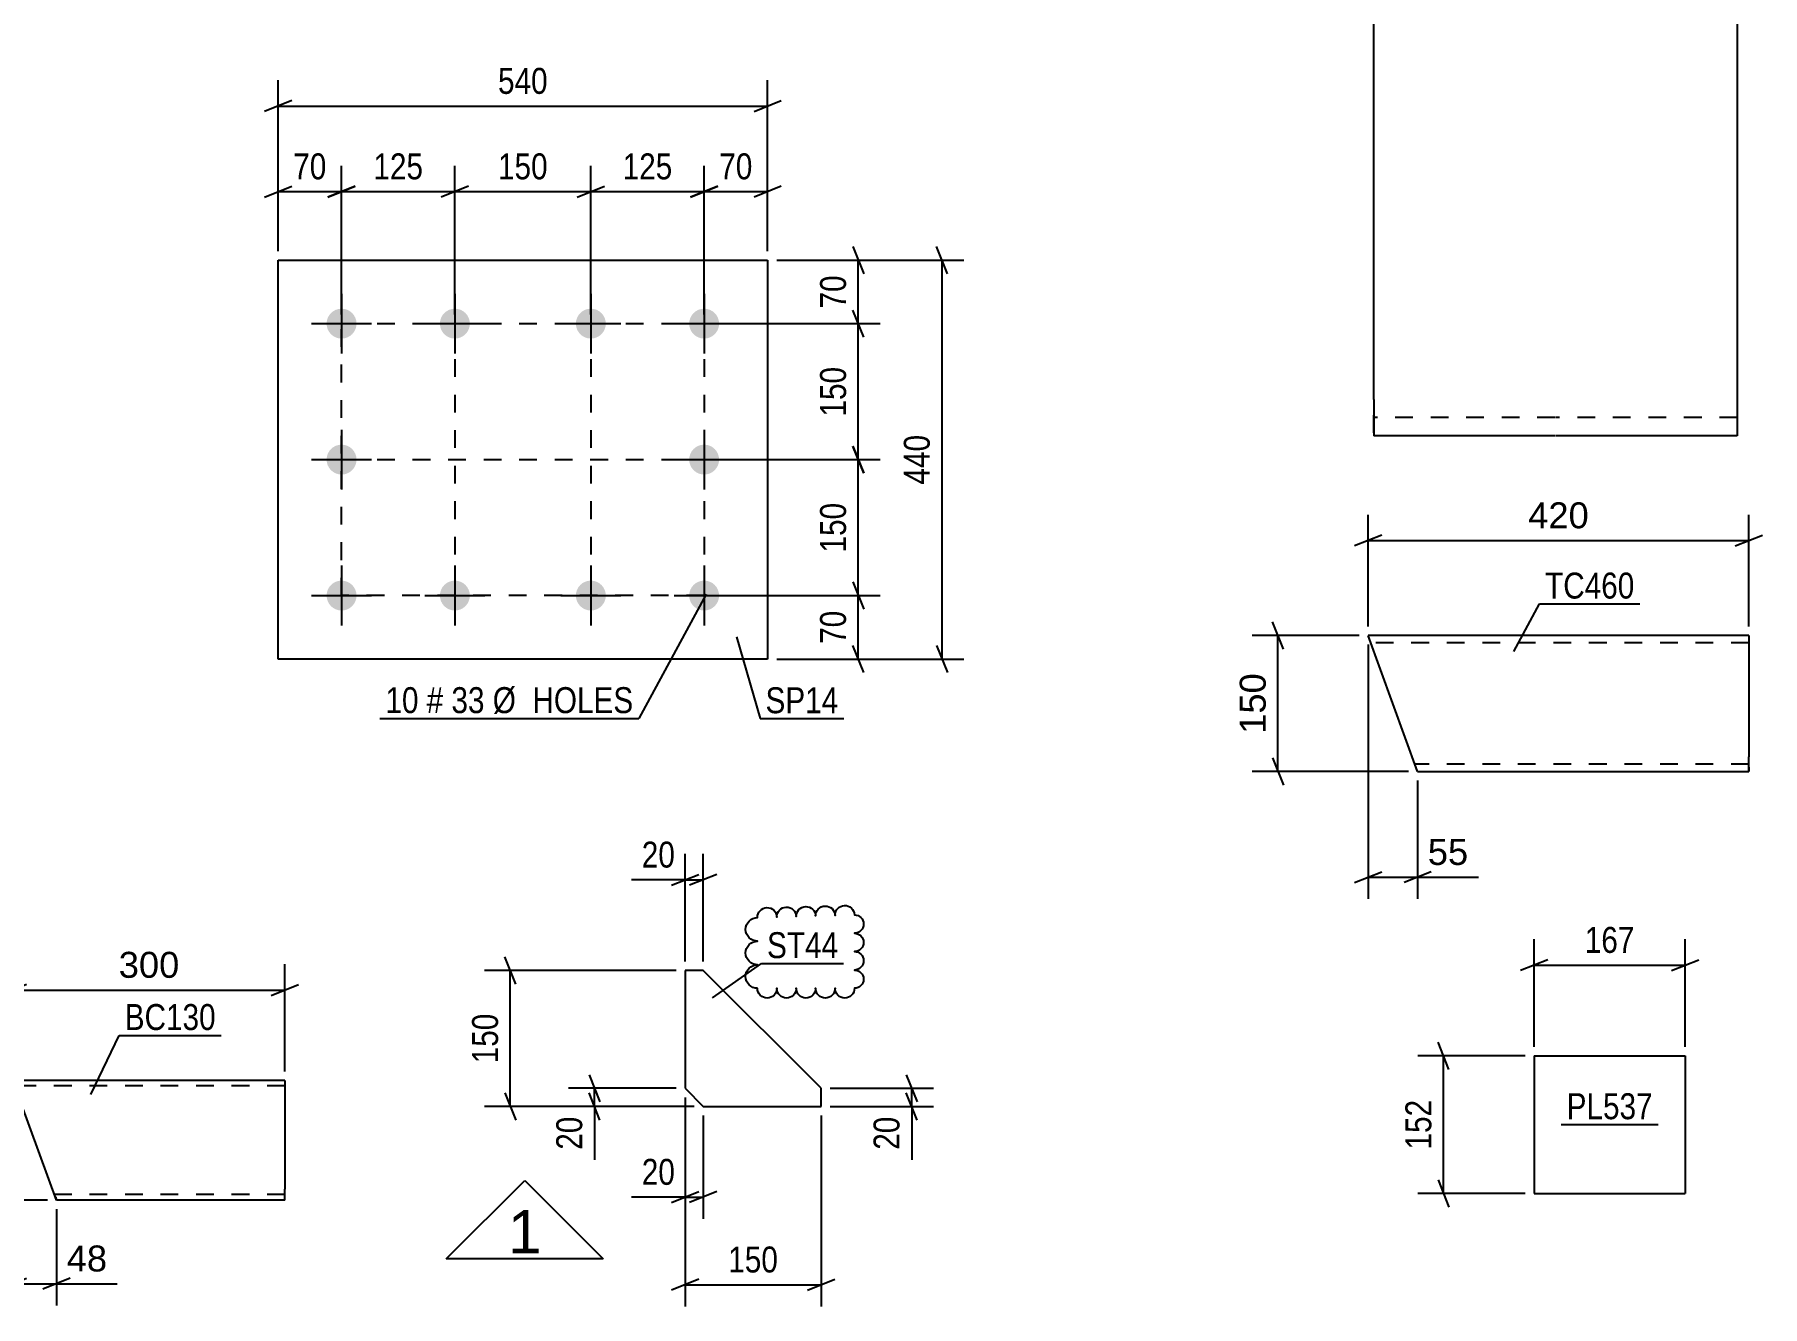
# Model space of a CAD drawing. Header units: millimetres. Extents: x 0 to 841, y 0 to 594.
# Drawn here: x 503.8 to 694.4, y 237.6 to 377.9 of the extents above; entities that cross this region are included whole.
import ezdxf

# ---------------------------------------------------------------- set-up
doc = ezdxf.new("R2010")
doc.units = ezdxf.units.MM
doc.linetypes.add('DXK_LINE_DOT2', pattern=[3.9198, 1.9599, -1.9599])
doc.styles.add('Arial', font='ARIAL.TTF', dxfattribs={"height": 0.2})
doc.styles.add('Arial Narrow', font='ARIALN.TTF', dxfattribs={"height": 0.2})

# ---------------------------------------------------------------- blocks, each defined once
blk = doc.blocks.new('Bolt-247104153-27549 - 27547')
at = {"linetype": 'Continuous'}
for points in [[(537.64, 347.67, -1), (537.64, 344.37, -1)], [(550.14, 347.67, -1), (550.14, 344.37, -1)], [(565.14, 347.67, -1), (565.14, 344.37, -1)], [(577.64, 347.67, -1), (577.64, 344.37, -1)], [(537.64, 332.67, -1), (537.64, 329.37, -1)], [(577.64, 332.67, -1), (577.64, 329.37, -1)], [(537.64, 317.67, -1), (537.64, 314.37, -1)], [(550.14, 317.67, -1), (550.14, 314.37, -1)], [(565.14, 317.67, -1), (565.14, 314.37, -1)], [(577.64, 317.67, -1), (577.64, 314.37, -1)]]:
    blk.add_hatch(color=1, dxfattribs=at).paths.add_polyline_path(points)
at = {"color": 1, "linetype": 'Continuous'}
for p, q in [((537.64, 349.32), (537.64, 342.72)), ((550.14, 349.32), (550.14, 342.72)), ((565.14, 349.32), (565.14, 342.72)), ((577.64, 349.32), (577.64, 342.72)), ((534.34, 346.02), (540.94, 346.02)), ((546.84, 346.02), (553.44, 346.02)), ((561.84, 346.02), (568.44, 346.02)), ((574.34, 346.02), (580.94, 346.02)), ((537.64, 334.32), (537.64, 327.72)), ((577.64, 334.32), (577.64, 327.72)), ((534.34, 331.02), (540.94, 331.02)), ((574.34, 331.02), (580.94, 331.02)), ((537.64, 319.32), (537.64, 312.72)), ((550.14, 319.32), (550.14, 312.72)), ((565.14, 319.32), (565.14, 312.72)), ((577.64, 319.32), (577.64, 312.72)), ((534.34, 316.02), (540.94, 316.02)), ((546.84, 316.02), (553.44, 316.02)), ((561.84, 316.02), (568.44, 316.02)), ((574.34, 316.02), (580.94, 316.02))]:
    blk.add_line(p, q, dxfattribs=at)
blk = doc.blocks.new('Part-247104153-27548 - 27547')
at = {"color": 2, "linetype": 'Continuous'}
for p, q in [((530.64, 309.02), (530.64, 353.02)), ((530.64, 353.02), (584.64, 353.02)), ((584.64, 353.02), (584.64, 309.02)), ((584.64, 309.02), (530.64, 309.02))]:
    blk.add_line(p, q, dxfattribs=at)
blk = doc.blocks.new('Part-247104153-27581 - 27580')
at = {"color": 2, "linetype": 'Continuous'}
for p, q in [((671.51, 383.65), (651.51, 383.65)), ((651.51, 337.65), (651.51, 383.65)), ((691.61, 383.65), (671.61, 383.65)), ((691.61, 383.65), (691.61, 333.65)), ((651.51, 337.65), (651.51, 333.65)), ((671.51, 333.65), (651.51, 333.65)), ((691.61, 333.65), (671.61, 333.65))]:
    blk.add_line(p, q, dxfattribs=at)
at = {"color": 7, "linetype": 'DXK_LINE_DOT2'}
for p, q in [((671.51, 381.65), (651.51, 381.65)), ((691.61, 381.65), (671.61, 381.65)), ((651.51, 333.96), (651.51, 337.65)), ((671.51, 335.65), (651.51, 335.65)), ((691.61, 335.65), (671.61, 335.65))]:
    blk.add_line(p, q, dxfattribs=at)
blk = doc.blocks.new('Part-247104153-31929 - 31928')
at = {"color": 2, "linetype": 'Continuous'}
for p, q in [((692.89, 311.61), (650.89, 311.61)), ((656.35, 296.61), (650.89, 311.61)), ((692.89, 311.61), (692.89, 298.21)), ((692.89, 296.61), (692.89, 298.21)), ((656.35, 296.61), (692.89, 296.61))]:
    blk.add_line(p, q, dxfattribs=at)
at = {"color": 7, "linetype": 'DXK_LINE_DOT2'}
for p, q in [((692.89, 310.81), (651.18, 310.81)), ((692.89, 297.41), (656.06, 297.41)), ((692.89, 297.08), (692.89, 296.61))]:
    blk.add_line(p, q, dxfattribs=at)
blk = doc.blocks.new('Part-247104153-31937 - 31936')
at = {"color": 2, "linetype": 'Continuous'}
for p, q in [((531.39, 262.53), (501.39, 262.53)), ((506.2, 249.33), (501.39, 262.53)), ((531.39, 262.53), (531.39, 262.44)), ((531.39, 262.44), (531.39, 261.33)), ((531.39, 261.33), (531.39, 250.53)), ((531.39, 249.33), (531.39, 250.53)), ((531.39, 249.33), (506.2, 249.33))]:
    blk.add_line(p, q, dxfattribs=at)
at = {"color": 7, "linetype": 'DXK_LINE_DOT2'}
for p, q in [((531.39, 261.93), (501.61, 261.93)), ((531.39, 262.18), (531.39, 261.33)), ((531.39, 249.93), (505.98, 249.93)), ((506.07, 249.68), (506.2, 249.33)), ((531.39, 249.42), (531.39, 249.68)), ((531.39, 249.33), (531.39, 249.42))]:
    blk.add_line(p, q, dxfattribs=at)
blk = doc.blocks.new('Part-247104153-42475 - 42474')
at = {"color": 2, "linetype": 'Continuous'}
for p, q in [((577.54, 274.66), (575.54, 274.66)), ((575.54, 274.66), (575.54, 261.66)), ((590.54, 261.66), (577.54, 274.66)), ((575.54, 261.66), (577.54, 259.66)), ((590.54, 259.66), (590.54, 261.66)), ((577.54, 259.66), (590.54, 259.66))]:
    blk.add_line(p, q, dxfattribs=at)
blk = doc.blocks.new('Part-247104153-27507 - 27506')
at = {"color": 2, "linetype": 'Continuous'}
for p, q in [((669.21, 265.25), (669.21, 250.05)), ((669.21, 265.25), (685.87, 265.25)), ((685.87, 265.25), (685.87, 250.05)), ((669.21, 250.05), (685.87, 250.05))]:
    blk.add_line(p, q, dxfattribs=at)
blk = doc.blocks.new('Cloud-247104153-44629 - 42474')
at = {"color": 96, "linetype": 'Continuous'}
blk.add_lwpolyline([(583.52, 272.69, -1), (583.52, 275.29, -1), (583.52, 277.89, -1), (583.52, 280.49, -1), (585.66, 280.55, -1), (587.8, 280.61, -1), (589.94, 280.67, -1), (592.08, 280.73, -1), (594.22, 280.79, -1), (594.22, 278.76, -1), (594.22, 276.74, -1), (594.22, 274.71, -1), (594.22, 272.69, -1), (592.08, 272.69, -1), (589.94, 272.69, -1), (587.8, 272.69, -1), (585.66, 272.69, -1), (583.52, 272.69)], format="xyb", close=True, dxfattribs=at)
blk = doc.blocks.new('Rectangle-247104153-31506 - 27547')
at = {"color": 1, "linetype": 'DXK_LINE_DOT2'}
blk.add_lwpolyline([(537.64, 346.02), (577.64, 346.02), (577.64, 316.02), (537.64, 316.02), (537.64, 346.02)], close=True, dxfattribs=at)
blk = doc.blocks.new('Line-247104153-31516 - 27547')
at = {"color": 1, "linetype": 'DXK_LINE_DOT2'}
blk.add_line((550.14, 346.02), (550.14, 316.02), dxfattribs=at)
blk = doc.blocks.new('Line-247104153-31523 - 27547')
at = {"color": 1, "linetype": 'DXK_LINE_DOT2'}
blk.add_line((565.14, 346.02), (565.14, 316.02), dxfattribs=at)
blk = doc.blocks.new('Line-247104153-31530 - 27547')
at = {"color": 1, "linetype": 'DXK_LINE_DOT2'}
blk.add_line((537.64, 331.02), (577.64, 331.02), dxfattribs=at)
blk = doc.blocks.new('StraightDimension-247104153-28095 - 27547')
at = {"color": 7, "linetype": 'Continuous'}
for p, q in [((585.64, 353.02), (597.04, 353.02)), ((594.04, 354.52), (595.24, 351.52)), ((594.64, 346.02), (594.64, 353.02)), ((595.24, 344.52), (594.04, 347.52)), ((578.64, 346.02), (597.04, 346.02))]:
    blk.add_line(p, q, dxfattribs=at)
at = {"color": 0}
blk.add_wipeout([(593.89, 351.94), (589.69, 351.94), (589.69, 347.09), (593.89, 347.09)], dxfattribs=at)
at = {"color": 3, "style": 'Arial Narrow'}
blk.add_text('70', height=2.863, rotation=90.0002, dxfattribs=at).set_placement((593.29, 347.69))
blk = doc.blocks.new('StraightDimension-247104153-28096 - 27547')
at = {"color": 7, "linetype": 'Continuous'}
for p, q in [((595.24, 344.52), (594.04, 347.52)), ((578.64, 346.02), (597.04, 346.02)), ((594.64, 331.02), (594.64, 346.02)), ((594.04, 332.52), (595.24, 329.52)), ((578.64, 331.02), (597.04, 331.02))]:
    blk.add_line(p, q, dxfattribs=at)
at = {"color": 0}
blk.add_wipeout([(593.89, 341.86), (589.69, 341.86), (589.69, 335.17), (593.89, 335.17)], dxfattribs=at)
at = {"color": 3, "style": 'Arial Narrow'}
blk.add_text('150', height=2.863, rotation=90.0002, dxfattribs=at).set_placement((593.29, 335.77))
blk = doc.blocks.new('StraightDimension-247104153-28097 - 27547')
at = {"color": 7, "linetype": 'Continuous'}
for p, q in [((595.24, 329.52), (594.04, 332.52)), ((578.64, 331.02), (597.04, 331.02)), ((594.64, 316.02), (594.64, 331.02)), ((594.04, 317.52), (595.24, 314.52)), ((578.64, 316.02), (597.04, 316.02))]:
    blk.add_line(p, q, dxfattribs=at)
at = {"color": 0}
blk.add_wipeout([(593.89, 326.86), (589.69, 326.86), (589.69, 320.17), (593.89, 320.17)], dxfattribs=at)
at = {"color": 3, "style": 'Arial Narrow'}
blk.add_text('150', height=2.863, rotation=90.0002, dxfattribs=at).set_placement((593.29, 320.77))
blk = doc.blocks.new('StraightDimension-247104153-28098 - 27547')
at = {"color": 7, "linetype": 'Continuous'}
for p, q in [((594.04, 317.52), (595.24, 314.52)), ((578.64, 316.02), (597.04, 316.02)), ((594.64, 309.02), (594.64, 316.02)), ((585.64, 309.02), (597.04, 309.02)), ((595.24, 307.52), (594.04, 310.52))]:
    blk.add_line(p, q, dxfattribs=at)
at = {"color": 0}
blk.add_wipeout([(593.89, 314.94), (589.69, 314.94), (589.69, 310.09), (593.89, 310.09)], dxfattribs=at)
at = {"color": 3, "style": 'Arial Narrow'}
blk.add_text('70', height=2.863, rotation=90.0002, dxfattribs=at).set_placement((593.29, 310.69))
blk = doc.blocks.new('StraightDimension-247104153-28111 - 27547')
at = {"color": 7, "linetype": 'Continuous'}
for p, q in [((585.64, 353.02), (606.28, 353.02)), ((604.48, 351.52), (603.28, 354.52)), ((603.88, 309.02), (603.88, 353.02)), ((585.64, 309.02), (606.28, 309.02)), ((603.28, 310.52), (604.48, 307.52))]:
    blk.add_line(p, q, dxfattribs=at)
at = {"color": 0}
blk.add_wipeout([(603.13, 334.36), (598.93, 334.36), (598.93, 327.67), (603.13, 327.67)], dxfattribs=at)
at = {"color": 3, "style": 'Arial Narrow'}
blk.add_text('440', height=2.863, rotation=90.0002, dxfattribs=at).set_placement((602.53, 328.27))
blk = doc.blocks.new('StraightDimension-247104153-28115 - 27547')
at = {"color": 7, "linetype": 'Continuous'}
for p, q in [((577.64, 347.02), (577.64, 363.44)), ((584.64, 354.02), (584.64, 363.44)), ((576.14, 359.99), (579.14, 361.19)), ((577.64, 360.59), (584.64, 360.59)), ((586.14, 361.19), (583.14, 359.99))]:
    blk.add_line(p, q, dxfattribs=at)
at = {"color": 0}
blk.add_wipeout([(583.57, 361.34), (583.57, 365.54), (578.71, 365.54), (578.71, 361.34)], dxfattribs=at)
at = {"color": 3, "style": 'Arial Narrow'}
blk.add_text('70', height=2.863, dxfattribs=at).set_placement((579.31, 361.94))
blk = doc.blocks.new('StraightDimension-247104153-28116 - 27547')
at = {"color": 7, "linetype": 'Continuous'}
for p, q in [((565.14, 347.02), (565.14, 363.44)), ((577.64, 347.02), (577.64, 363.44)), ((563.64, 359.99), (566.64, 361.19)), ((565.14, 360.59), (577.64, 360.59)), ((579.14, 361.19), (576.14, 359.99))]:
    blk.add_line(p, q, dxfattribs=at)
at = {"color": 0}
blk.add_wipeout([(574.73, 361.34), (574.73, 365.54), (568.05, 365.54), (568.05, 361.34)], dxfattribs=at)
at = {"color": 3, "style": 'Arial Narrow'}
blk.add_text('125', height=2.863, dxfattribs=at).set_placement((568.65, 361.94))
blk = doc.blocks.new('StraightDimension-247104153-28117 - 27547')
at = {"color": 7, "linetype": 'Continuous'}
for p, q in [((550.14, 347.02), (550.14, 363.44)), ((565.14, 347.02), (565.14, 363.44)), ((551.64, 361.19), (548.64, 359.99)), ((550.14, 360.59), (565.14, 360.59)), ((563.64, 359.99), (566.64, 361.19))]:
    blk.add_line(p, q, dxfattribs=at)
at = {"color": 0}
blk.add_wipeout([(560.98, 361.34), (560.98, 365.54), (554.3, 365.54), (554.3, 361.34)], dxfattribs=at)
at = {"color": 3, "style": 'Arial Narrow'}
blk.add_text('150', height=2.863, dxfattribs=at).set_placement((554.9, 361.94))
blk = doc.blocks.new('StraightDimension-247104153-28118 - 27547')
at = {"color": 7, "linetype": 'Continuous'}
for p, q in [((537.64, 347.02), (537.64, 363.44)), ((550.14, 347.02), (550.14, 363.44)), ((536.14, 359.99), (539.14, 361.19)), ((537.64, 360.59), (550.14, 360.59)), ((551.64, 361.19), (548.64, 359.99))]:
    blk.add_line(p, q, dxfattribs=at)
at = {"color": 0}
blk.add_wipeout([(547.23, 361.34), (547.23, 365.54), (540.55, 365.54), (540.55, 361.34)], dxfattribs=at)
at = {"color": 3, "style": 'Arial Narrow'}
blk.add_text('125', height=2.863, dxfattribs=at).set_placement((541.15, 361.94))
blk = doc.blocks.new('StraightDimension-247104153-28119 - 27547')
at = {"color": 7, "linetype": 'Continuous'}
for p, q in [((530.64, 354.02), (530.64, 363.44)), ((537.64, 347.02), (537.64, 363.44)), ((529.14, 359.99), (532.14, 361.19)), ((530.64, 360.59), (537.64, 360.59)), ((539.14, 361.19), (536.14, 359.99))]:
    blk.add_line(p, q, dxfattribs=at)
at = {"color": 0}
blk.add_wipeout([(536.57, 361.34), (536.57, 365.54), (531.71, 365.54), (531.71, 361.34)], dxfattribs=at)
at = {"color": 3, "style": 'Arial Narrow'}
blk.add_text('70', height=2.863, dxfattribs=at).set_placement((532.31, 361.94))
blk = doc.blocks.new('StraightDimension-247104153-28135 - 27547')
at = {"color": 7, "linetype": 'Continuous'}
for p, q in [((530.64, 354.02), (530.64, 372.87)), ((584.64, 354.02), (584.64, 372.87)), ((532.14, 370.62), (529.14, 369.42)), ((530.64, 370.02), (584.64, 370.02)), ((583.14, 369.42), (586.14, 370.62))]:
    blk.add_line(p, q, dxfattribs=at)
at = {"color": 0}
blk.add_wipeout([(560.98, 370.77), (560.98, 374.97), (554.3, 374.97), (554.3, 370.77)], dxfattribs=at)
at = {"color": 3, "style": 'Arial Narrow'}
blk.add_text('540', height=2.863, dxfattribs=at).set_placement((554.9, 371.37))
blk = doc.blocks.new('StraightDimension-247104153-33237 - 31928')
at = {"color": 7, "linetype": 'Continuous'}
for p, q in [((650.89, 310.61), (650.89, 282.55)), ((656.35, 295.61), (656.35, 282.55)), ((649.39, 284.35), (652.39, 285.55)), ((650.89, 284.95), (656.35, 284.95)), ((657.85, 285.55), (654.85, 284.35))]:
    blk.add_line(p, q, dxfattribs=at)
at = {"color": 0}
blk.add_wipeout([(662.52, 285.7), (662.52, 289.9), (656.87, 289.9), (656.87, 285.7)], dxfattribs=at)
at = {"color": 7, "linetype": 'Continuous'}
blk.add_line((656.35, 284.95), (663.05, 284.95), dxfattribs=at)
blk.add_line((656.35, 284.95), (663.05, 284.95), dxfattribs=at)
at = {"color": 3, "style": 'Arial'}
blk.add_text('55', height=2.865, dxfattribs=at).set_placement((657.47, 286.3))
blk = doc.blocks.new('StraightDimension-247104153-33201 - 31928')
at = {"color": 7, "linetype": 'Continuous'}
for p, q in [((650.89, 312.61), (650.89, 324.94)), ((692.89, 312.61), (692.89, 324.94)), ((652.39, 322.69), (649.39, 321.49)), ((691.39, 321.49), (694.39, 322.69)), ((650.89, 322.09), (692.89, 322.09))]:
    blk.add_line(p, q, dxfattribs=at)
at = {"color": 0}
blk.add_wipeout([(675.82, 322.84), (675.82, 327.04), (667.95, 327.04), (667.95, 322.84)], dxfattribs=at)
at = {"color": 3, "style": 'Arial'}
blk.add_text('420', height=2.865, dxfattribs=at).set_placement((668.55, 323.44))
blk = doc.blocks.new('StraightDimension-247104153-33212 - 31928')
at = {"color": 7, "linetype": 'Continuous'}
for p, q in [((641.54, 310.11), (640.34, 313.11)), ((649.89, 311.61), (638.09, 311.61)), ((640.94, 296.61), (640.94, 311.61)), ((640.34, 298.11), (641.54, 295.11)), ((655.35, 296.61), (638.09, 296.61))]:
    blk.add_line(p, q, dxfattribs=at)
at = {"color": 0}
blk.add_wipeout([(640.19, 308.04), (635.99, 308.04), (635.99, 300.17), (640.19, 300.17)], dxfattribs=at)
at = {"color": 3, "style": 'Arial'}
blk.add_text('150', height=2.865, rotation=90.0002, dxfattribs=at).set_placement((639.59, 300.77))
blk = doc.blocks.new('StraightDimension-247104153-33379 - 31936')
at = {"color": 7, "linetype": 'Continuous'}
for p, q in [((501.39, 261.53), (501.39, 237.7)), ((506.2, 248.33), (506.2, 237.7)), ((499.89, 239.5), (502.89, 240.7)), ((507.7, 240.7), (504.7, 239.5)), ((501.39, 240.1), (506.2, 240.1))]:
    blk.add_line(p, q, dxfattribs=at)
at = {"color": 0}
blk.add_wipeout([(512.37, 240.85), (512.37, 245.05), (506.72, 245.05), (506.72, 240.85)], dxfattribs=at)
at = {"color": 7, "linetype": 'Continuous'}
blk.add_line((506.2, 240.1), (512.9, 240.1), dxfattribs=at)
blk.add_line((506.2, 240.1), (512.9, 240.1), dxfattribs=at)
at = {"color": 3, "style": 'Arial'}
blk.add_text('48', height=2.865, dxfattribs=at).set_placement((507.32, 241.45))
blk = doc.blocks.new('StraightDimension-247104153-33397 - 31936')
at = {"color": 7, "linetype": 'Continuous'}
for p, q in [((492.57, 261.03), (491.37, 264.03)), ((500.39, 262.53), (489.12, 262.53)), ((491.97, 249.33), (491.97, 262.53)), ((491.37, 250.83), (492.57, 247.83)), ((505.2, 249.33), (489.12, 249.33))]:
    blk.add_line(p, q, dxfattribs=at)
at = {"color": 0}
blk.add_wipeout([(491.22, 259.86), (487.02, 259.86), (487.02, 251.99), (491.22, 251.99)], dxfattribs=at)
at = {"color": 3, "style": 'Arial'}
blk.add_text('132', height=2.865, rotation=90.0002, dxfattribs=at).set_placement((490.62, 252.59))
blk = doc.blocks.new('StraightDimension-247104153-33368 - 31936')
at = {"color": 7, "linetype": 'Continuous'}
for p, q in [((501.39, 263.53), (501.39, 275.35)), ((531.39, 263.53), (531.39, 275.35)), ((502.89, 273.1), (499.89, 271.9)), ((529.89, 271.9), (532.89, 273.1)), ((501.39, 272.5), (531.39, 272.5))]:
    blk.add_line(p, q, dxfattribs=at)
at = {"color": 0}
blk.add_wipeout([(520.33, 273.25), (520.33, 277.45), (512.46, 277.45), (512.46, 273.25)], dxfattribs=at)
at = {"color": 3, "style": 'Arial'}
blk.add_text('300', height=2.865, dxfattribs=at).set_placement((513.06, 273.85))
blk = doc.blocks.new('StraightDimension-247104153-42677 - 42474')
at = {"color": 7, "linetype": 'Continuous'}
for p, q in [((564.94, 263.16), (566.14, 260.16)), ((574.54, 261.66), (562.69, 261.66)), ((566.14, 258.16), (564.94, 261.16)), ((565.54, 259.66), (565.54, 261.66)), ((576.54, 259.66), (562.69, 259.66))]:
    blk.add_line(p, q, dxfattribs=at)
at = {"color": 0}
blk.add_wipeout([(564.79, 259.14), (560.59, 259.14), (560.59, 254.28), (564.79, 254.28)], dxfattribs=at)
at = {"color": 7, "linetype": 'Continuous'}
blk.add_line((565.54, 259.66), (565.54, 253.76), dxfattribs=at)
blk.add_line((565.54, 259.66), (565.54, 253.76), dxfattribs=at)
at = {"color": 3, "style": 'Arial Narrow'}
blk.add_text('20', height=2.863, rotation=90.0002, dxfattribs=at).set_placement((564.19, 254.88))
blk = doc.blocks.new('StraightDimension-247104153-42669 - 42474')
at = {"color": 7, "linetype": 'Continuous'}
for p, q in [((575.54, 275.66), (575.54, 287.51)), ((577.54, 275.66), (577.54, 287.51)), ((574.04, 284.06), (577.04, 285.26)), ((575.54, 284.66), (577.54, 284.66)), ((579.04, 285.26), (576.04, 284.06))]:
    blk.add_line(p, q, dxfattribs=at)
at = {"color": 0}
blk.add_wipeout([(575.02, 285.41), (575.02, 289.61), (570.16, 289.61), (570.16, 285.41)], dxfattribs=at)
at = {"color": 7, "linetype": 'Continuous'}
blk.add_line((575.54, 284.66), (569.64, 284.66), dxfattribs=at)
blk.add_line((575.54, 284.66), (569.64, 284.66), dxfattribs=at)
at = {"color": 3, "style": 'Arial Narrow'}
blk.add_text('20', height=2.863, dxfattribs=at).set_placement((570.76, 286.01))
blk = doc.blocks.new('StraightDimension-247104153-42673 - 42474')
at = {"color": 7, "linetype": 'Continuous'}
for p, q in [((599.94, 263.16), (601.14, 260.16)), ((591.54, 261.66), (602.94, 261.66)), ((601.14, 258.16), (599.94, 261.16)), ((600.54, 259.66), (600.54, 261.66)), ((591.54, 259.66), (602.94, 259.66))]:
    blk.add_line(p, q, dxfattribs=at)
at = {"color": 0}
blk.add_wipeout([(599.79, 259.14), (595.59, 259.14), (595.59, 254.28), (599.79, 254.28)], dxfattribs=at)
at = {"color": 7, "linetype": 'Continuous'}
blk.add_line((600.54, 259.66), (600.54, 253.76), dxfattribs=at)
blk.add_line((600.54, 259.66), (600.54, 253.76), dxfattribs=at)
at = {"color": 3, "style": 'Arial Narrow'}
blk.add_text('20', height=2.863, rotation=90.0002, dxfattribs=at).set_placement((599.19, 254.88))
blk = doc.blocks.new('StraightDimension-247104153-42665 - 42474')
at = {"color": 7, "linetype": 'Continuous'}
for p, q in [((575.54, 260.66), (575.54, 247.26)), ((577.54, 258.66), (577.54, 247.26)), ((574.04, 249.06), (577.04, 250.26)), ((579.04, 250.26), (576.04, 249.06)), ((575.54, 249.66), (577.54, 249.66))]:
    blk.add_line(p, q, dxfattribs=at)
at = {"color": 0}
blk.add_wipeout([(575.02, 250.41), (575.02, 254.61), (570.16, 254.61), (570.16, 250.41)], dxfattribs=at)
at = {"color": 7, "linetype": 'Continuous'}
blk.add_line((575.54, 249.66), (569.64, 249.66), dxfattribs=at)
blk.add_line((575.54, 249.66), (569.64, 249.66), dxfattribs=at)
at = {"color": 3, "style": 'Arial Narrow'}
blk.add_text('20', height=2.863, dxfattribs=at).set_placement((570.76, 251.01))
blk = doc.blocks.new('StraightDimension-247104153-42681 - 42474')
at = {"color": 7, "linetype": 'Continuous'}
for p, q in [((575.54, 260.66), (575.54, 237.59)), ((590.54, 258.66), (590.54, 237.59)), ((577.04, 240.59), (574.04, 239.39)), ((589.04, 239.39), (592.04, 240.59)), ((575.54, 239.99), (590.54, 239.99))]:
    blk.add_line(p, q, dxfattribs=at)
at = {"color": 0}
blk.add_wipeout([(586.38, 240.74), (586.38, 244.94), (579.7, 244.94), (579.7, 240.74)], dxfattribs=at)
at = {"color": 3, "style": 'Arial Narrow'}
blk.add_text('150', height=2.863, dxfattribs=at).set_placement((580.3, 241.34))
blk = doc.blocks.new('StraightDimension-247104153-42685 - 42474')
at = {"color": 7, "linetype": 'Continuous'}
for p, q in [((574.54, 274.66), (553.4, 274.66)), ((556.85, 273.16), (555.65, 276.16)), ((556.25, 259.66), (556.25, 274.66)), ((555.65, 261.16), (556.85, 258.16)), ((576.54, 259.66), (553.4, 259.66))]:
    blk.add_line(p, q, dxfattribs=at)
at = {"color": 0}
blk.add_wipeout([(555.5, 270.51), (551.3, 270.51), (551.3, 263.82), (555.5, 263.82)], dxfattribs=at)
at = {"color": 3, "style": 'Arial Narrow'}
blk.add_text('150', height=2.863, rotation=90.0002, dxfattribs=at).set_placement((554.9, 264.42))
blk = doc.blocks.new('StraightDimension-247104153-27975 - 27506')
at = {"color": 7, "linetype": 'Continuous'}
for p, q in [((669.21, 266.25), (669.21, 278.1)), ((685.87, 266.25), (685.87, 278.1)), ((670.71, 275.85), (667.71, 274.65)), ((669.21, 275.25), (685.87, 275.25)), ((684.37, 274.65), (687.37, 275.85))]:
    blk.add_line(p, q, dxfattribs=at)
at = {"color": 0}
blk.add_wipeout([(680.88, 276), (680.88, 280.2), (674.19, 280.2), (674.19, 276)], dxfattribs=at)
at = {"color": 3, "style": 'Arial Narrow'}
blk.add_text('167', height=2.863, dxfattribs=at).set_placement((674.79, 276.6))
blk = doc.blocks.new('StraightDimension-247104153-27971 - 27506')
at = {"color": 7, "linetype": 'Continuous'}
for p, q in [((668.21, 265.25), (656.36, 265.25)), ((659.81, 263.75), (658.61, 266.75)), ((659.21, 250.05), (659.21, 265.25)), ((668.21, 250.05), (656.36, 250.05)), ((658.61, 251.55), (659.81, 248.55))]:
    blk.add_line(p, q, dxfattribs=at)
at = {"color": 0}
blk.add_wipeout([(658.46, 260.99), (654.26, 260.99), (654.26, 254.31), (658.46, 254.31)], dxfattribs=at)
at = {"color": 3, "style": 'Arial Narrow'}
blk.add_text('152', height=2.863, rotation=90.0002, dxfattribs=at).set_placement((657.86, 254.91))
blk = doc.blocks.new('Mark-247104153-28335 - 27547')
at = {"color": 0}
blk.add_wipeout([(546.13, 303.05), (546.13, 306.05), (542.48, 306.05), (542.48, 303.05)], dxfattribs=at)
blk.add_wipeout([(546.13, 303.05), (546.13, 306.05), (542.48, 306.05), (542.48, 303.05)], dxfattribs=at)
at = {"color": 3, "style": 'Arial Narrow'}
blk.add_text('10', height=2.863, dxfattribs=at).set_placement((542.48, 303.05))
at = {"color": 0}
blk.add_wipeout([(548.86, 303.05), (548.86, 306.05), (547.03, 306.05), (547.03, 303.05)], dxfattribs=at)
blk.add_wipeout([(548.86, 303.05), (548.86, 306.05), (547.03, 306.05), (547.03, 303.05)], dxfattribs=at)
blk.add_wipeout([(553.42, 303.05), (553.42, 306.05), (549.76, 306.05), (549.76, 303.05)], dxfattribs=at)
blk.add_wipeout([(553.42, 303.05), (553.42, 306.05), (549.76, 306.05), (549.76, 303.05)], dxfattribs=at)
at = {"color": 3, "style": 'Arial Narrow'}
for s, height, p in [('#', 2.86, (547.03, 303.05)), ('33', 2.863, (549.76, 303.05))]:
    blk.add_text(s, height=height, dxfattribs=at).set_placement(p)
at = {"color": 0}
blk.add_wipeout([(569.84, 303.05), (569.84, 306.05), (554.32, 306.05), (554.32, 303.05)], dxfattribs=at)
blk.add_wipeout([(569.84, 303.05), (569.84, 306.05), (554.32, 306.05), (554.32, 303.05)], dxfattribs=at)
at = {"color": 7, "linetype": 'Continuous'}
for p in [(577.86, 316.18), (541.88, 302.45)]:
    blk.add_line(p, (570.44, 302.45), dxfattribs=at)
at = {"color": 3, "style": 'Arial Narrow'}
blk.add_text('Ø  HOLES', height=2.863, dxfattribs=at).set_placement((554.32, 303.05))
blk = doc.blocks.new('Mark-247104153-28332 - 27547')
at = {"color": 0}
blk.add_wipeout([(592.45, 303.04), (592.45, 306.04), (584.41, 306.04), (584.41, 303.04)], dxfattribs=at)
blk.add_wipeout([(592.45, 303.04), (592.45, 306.04), (584.41, 306.04), (584.41, 303.04)], dxfattribs=at)
at = {"color": 30, "linetype": 'Continuous'}
for p, q in [((581.21, 311.48), (583.81, 302.44)), ((583.81, 302.44), (593.05, 302.44))]:
    blk.add_line(p, q, dxfattribs=at)
at = {"color": 3, "style": 'Arial Narrow'}
blk.add_text('SP14', height=2.863, dxfattribs=at).set_placement((584.41, 303.04))
blk = doc.blocks.new('Mark-247104153-33254 - 31928')
at = {"color": 0}
blk.add_wipeout([(680.27, 315.69), (680.27, 318.69), (670.41, 318.69), (670.41, 315.69)], dxfattribs=at)
blk.add_wipeout([(680.27, 315.69), (680.27, 318.69), (670.41, 318.69), (670.41, 315.69)], dxfattribs=at)
at = {"color": 30, "linetype": 'Continuous'}
for p, q in [((666.95, 309.86), (669.81, 315.09)), ((669.81, 315.09), (680.87, 315.09))]:
    blk.add_line(p, q, dxfattribs=at)
at = {"color": 3, "style": 'Arial Narrow'}
blk.add_text('TC460', height=2.863, dxfattribs=at).set_placement((670.41, 315.69))
blk = doc.blocks.new('Mark-247104153-33421 - 31936')
at = {"color": 0}
blk.add_wipeout([(523.77, 268.09), (523.77, 271.09), (513.72, 271.09), (513.72, 268.09)], dxfattribs=at)
blk.add_wipeout([(523.77, 268.09), (523.77, 271.09), (513.72, 271.09), (513.72, 268.09)], dxfattribs=at)
at = {"color": 30, "linetype": 'Continuous'}
for p, q in [((509.98, 260.97), (513.12, 267.49)), ((513.12, 267.49), (524.37, 267.49))]:
    blk.add_line(p, q, dxfattribs=at)
at = {"color": 3, "style": 'Arial Narrow'}
blk.add_text('BC130', height=2.863, dxfattribs=at).set_placement((513.72, 268.09))
blk = doc.blocks.new('Mark-247104153-42803 - 42474')
at = {"color": 0}
blk.add_wipeout([(592.43, 276.02), (592.43, 279.02), (584.58, 279.02), (584.58, 276.02)], dxfattribs=at)
blk.add_wipeout([(592.43, 276.02), (592.43, 279.02), (584.58, 279.02), (584.58, 276.02)], dxfattribs=at)
at = {"color": 30, "linetype": 'Continuous'}
for p, q in [((578.57, 271.63), (583.98, 275.42)), ((583.98, 275.42), (593.03, 275.42))]:
    blk.add_line(p, q, dxfattribs=at)
at = {"color": 3, "style": 'Arial Narrow'}
blk.add_text('ST44', height=2.863, dxfattribs=at).set_placement((584.58, 276.02))
blk = doc.blocks.new('Text-247104153-44633 - 42474')
at = {"color": 0, "linetype": 'Continuous'}
blk.add_wipeout([(559.7, 243.44), (559.7, 248.44), (555.99, 248.44), (555.99, 243.44)], dxfattribs=at)
at = {"color": 3, "linetype": 'Continuous'}
for p, q in [((549.19, 242.84), (557.84, 251.49)), ((557.84, 251.49), (566.5, 242.84)), ((566.5, 242.84), (549.19, 242.84))]:
    blk.add_line(p, q, dxfattribs=at)
at = {"color": 7, "linetype": 'Continuous', "style": 'Arial'}
blk.add_text('1', height=4.78, dxfattribs=at).set_placement((555.99, 243.44))
blk = doc.blocks.new('Mark-247104153-28314 - 27506')
at = {"color": 0}
blk.add_wipeout([(682.29, 258.25), (682.29, 261.25), (672.79, 261.25), (672.79, 258.25)], dxfattribs=at)
blk.add_wipeout([(682.29, 258.25), (682.29, 261.25), (672.79, 261.25), (672.79, 258.25)], dxfattribs=at)
at = {"color": 30, "linetype": 'Continuous'}
blk.add_line((672.19, 257.65), (682.89, 257.65), dxfattribs=at)
at = {"color": 3, "style": 'Arial Narrow'}
blk.add_text('PL537', height=2.863, dxfattribs=at).set_placement((672.79, 258.25))

msp = doc.modelspace()

# ---------------------------------------------------------------- block references
for name in ['Part-247104153-27581 - 27580', 'Part-247104153-27548 - 27547', 'Bolt-247104153-27549 - 27547', 'Rectangle-247104153-31506 - 27547', 'Line-247104153-31516 - 27547', 'Line-247104153-31523 - 27547', 'Line-247104153-31530 - 27547', 'StraightDimension-247104153-33201 - 31928', 'Part-247104153-31929 - 31928', 'StraightDimension-247104153-42669 - 42474', 'Cloud-247104153-44629 - 42474', 'StraightDimension-247104153-27975 - 27506', 'Part-247104153-42475 - 42474', 'Part-247104153-27507 - 27506', 'StraightDimension-247104153-42673 - 42474', 'Part-247104153-31937 - 31936', 'Text-247104153-44633 - 42474']:
    msp.add_blockref(name, (0, 0))

# ---------------------------------------------------------------- next in the draw order: block references
for name in ['StraightDimension-247104153-28095 - 27547', 'Mark-247104153-33254 - 31928', 'StraightDimension-247104153-33237 - 31928', 'Mark-247104153-42803 - 42474', 'StraightDimension-247104153-27971 - 27506', 'StraightDimension-247104153-42677 - 42474', 'StraightDimension-247104153-33379 - 31936', 'Mark-247104153-28314 - 27506']:
    msp.add_blockref(name, (0, 0))

# ---------------------------------------------------------------- next in the draw order: block references
for name in ['StraightDimension-247104153-28096 - 27547', 'StraightDimension-247104153-33212 - 31928', 'StraightDimension-247104153-33397 - 31936', 'StraightDimension-247104153-42665 - 42474']:
    msp.add_blockref(name, (0, 0))

# ---------------------------------------------------------------- next in the draw order: block references
for name in ['StraightDimension-247104153-28097 - 27547', 'StraightDimension-247104153-33368 - 31936', 'StraightDimension-247104153-42681 - 42474']:
    msp.add_blockref(name, (0, 0))

# ---------------------------------------------------------------- next in the draw order: block references
for name in ['StraightDimension-247104153-28098 - 27547', 'StraightDimension-247104153-42685 - 42474', 'Mark-247104153-33421 - 31936']:
    msp.add_blockref(name, (0, 0))

# ---------------------------------------------------------------- next in the draw order: block references
for name in ['StraightDimension-247104153-28111 - 27547', 'Mark-247104153-28335 - 27547']:
    msp.add_blockref(name, (0, 0))

# ---------------------------------------------------------------- next in the draw order: block references
for name in ['StraightDimension-247104153-28115 - 27547', 'Mark-247104153-28332 - 27547']:
    msp.add_blockref(name, (0, 0))

# ---------------------------------------------------------------- next in the draw order: block references
msp.add_blockref('StraightDimension-247104153-28116 - 27547', (0, 0))

# ---------------------------------------------------------------- next in the draw order: block references
msp.add_blockref('StraightDimension-247104153-28117 - 27547', (0, 0))

# ---------------------------------------------------------------- next in the draw order: block references
msp.add_blockref('StraightDimension-247104153-28118 - 27547', (0, 0))

# ---------------------------------------------------------------- next in the draw order: block references
msp.add_blockref('StraightDimension-247104153-28119 - 27547', (0, 0))

# ---------------------------------------------------------------- next in the draw order: block references
msp.add_blockref('StraightDimension-247104153-28135 - 27547', (0, 0))

doc.saveas('drawing.dxf')
